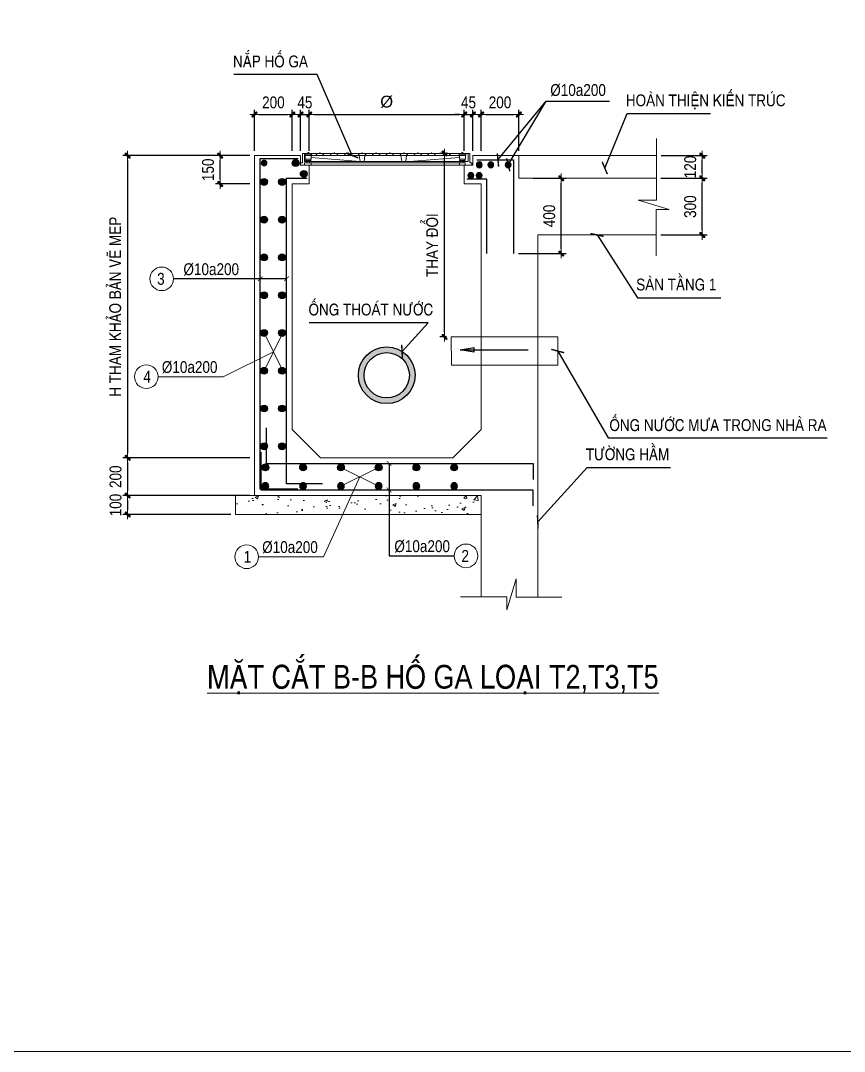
# Model space of a CAD drawing. Header units: millimetres. Extents: x -3568569 to -3536212, y 773195 to 801582.
# Drawn here: x -3564206 to -3559844, y 790667 to 796125 of the extents above; entities that cross this region are included whole.
import ezdxf
from ezdxf.enums import TextEntityAlignment as Align

# ---------------------------------------------------------------- set-up
doc = ezdxf.new("R2010")
doc.units = ezdxf.units.MM
doc.header["$MEASUREMENT"] = 0
doc.layers.get('0').update_dxf_attribs({"lineweight": 9})
doc.layers.get('Defpoints').update_dxf_attribs({"color": 10, "lineweight": 0})
for name, color, linetype, lineweight in [("'S_Concrete_Hatch_252", 252, 'Continuous', 9), ('chunho.q', 1, 'Continuous', 13), ('CTHEP', 4, 'Continuous', 30), ('DBAO', 2, 'Continuous', 13), ('DTE-MEP-H-SLAB OPENING', 3, 'Continuous', 0), ('KTH', 154, 'Continuous', 15), ('Net cat Betong', 6, 'Continuous', 40), ('PL-MANHOLE', 155, 'Continuous', 15), ('STICK', 1, 'Continuous', 9), ('TEXT', 7, 'Continuous', 15)]:
    doc.layers.add(name, color=color, linetype=linetype, lineweight=lineweight)
for name, color, linetype in [('05PM. FRAME', 4, 'Continuous'), ('A-WALL', 3, 'Continuous'), ('D-TEXT', 1, 'Continuous'), ('MEP-H-N-DRAIN-70', 4, 'Continuous'), ('Wall Hatch', 134, 'Continuous')]:
    doc.layers.add(name, color=color, linetype=linetype)
doc.styles.get("Standard").update_dxf_attribs({"font": 'arial.ttf'})
doc.styles.add('Star-HelCon', font='VHELVCN_0.TTF')
doc.styles.add('TTP-HelCon', font='VHELVCN_0.TTF')
doc.dimstyles.new('SE-DIM50', dxfattribs={"dimscale": 50, "dimtxt": 2.5, "dimasz": 1.5, "dimexe": 1.25, "dimexo": 0.625, "dimtad": 1, "dimdec": 0, "dimtxsty": 'Standard', "dimblk": 'OBLIQUE', "dimcen": 2.5, "dimadec": 0, "dimazin": 0, "dimtfac": 1, "dimtdec": 0, "dimtmove": 0, "dimatfit": 3, "dimldrblk": 'CLOSEDBLANK', "dimfxl": 1, "dimarcsym": 0})
doc.dimstyles.new('TTP-25', dxfattribs={"dimscale": 25, "dimtxt": 2.5, "dimasz": 1, "dimexe": 1, "dimexo": 1, "dimgap": 0.09, "dimtad": 0, "dimdec": 4, "dimrnd": 5, "dimzin": 9, "dimdsep": 46, "dimtxsty": 'TTP-HelCon', "dimblk": 'Stick', "dimcen": 0.09, "dimdle": 1.5, "dimclrd": 256, "dimclre": 256, "dimclrt": 1, "dimadec": 0, "dimazin": 0, "dimtfac": 1, "dimtdec": 4, "dimtmove": 0, "dimatfit": 3, "dimldrblk": 'ARCHTICK', "dimfxl": 1, "dimtvp": 1, "dimtolj": 1, "dimtzin": 0, "dimarcsym": 0})

# ---------------------------------------------------------------- blocks, each defined once
blk = doc.blocks.new('Stick')
at = {"layer": 'STICK'}
h = blk.add_hatch(color=256, dxfattribs=at)
edge = h.paths.add_edge_path()
edge.add_line((0.3, 0.5), (-0.5, -0.3))
edge.add_arc((-0.4, -0.4), 0.141, 135, 315)
edge.add_line((-0.3, -0.5), (0.5, 0.3))
edge.add_arc((0.4, 0.4), 0.141, 315, 495)
blk.add_line((1, 0), (-1, 0), dxfattribs=at)
blk.add_lwpolyline([(0.3, 0.5), (-0.5, -0.3, 1), (-0.3, -0.5), (0.5, 0.3, 1), (0.3, 0.5, 1)], format="xyb", dxfattribs=at)
blk = doc.blocks.new('*D91')
at = {"layer": 'Defpoints', "color": 0, "ltscale": 0.8, "transparency": 16777216}
for p in [(-3562967.5, 795409.5), (-3563639.4, 793809.5), (-3562967.5, 793809.5)]:
    blk.add_point(p, dxfattribs=at)
at = {"layer": 'KTH', "lineweight": -2, "ltscale": 0.8, "transparency": 16777216}
for p, q in [((-3562992.5, 795409.5), (-3563664.4, 795409.5)), ((-3563639.4, 795384.5), (-3563639.4, 793834.5)), ((-3562992.5, 793809.5), (-3563664.4, 793809.5))]:
    blk.add_line(p, q, dxfattribs=at)
at = {"layer": 'KTH', "lineweight": -2, "ltscale": 0.8, "transparency": 16777216, "xscale": 25, "yscale": 25, "zscale": 25}
for p, rotation in [((-3563639.4, 795409.5), 90), ((-3563639.4, 793809.5), 270)]:
    blk.add_blockref('Stick', p, dxfattribs=dict(at, rotation=rotation))
at = {"layer": 'KTH', "color": 1, "ltscale": 0.8, "transparency": 16777216, "insert": (-3563704.7, 794609.5), "char_height": 62.5, "attachment_point": 5, "rotation": 90, "style": 'TTP-HelCon'}
blk.add_mtext('\\A1;H THAM KHAÛO BAÛN VEÕ MEP', dxfattribs=at)
blk = doc.blocks.new('_ArchTick')
at = {"color": 0, "linetype": 'ByBlock', "const_width": 0.15}
blk.add_lwpolyline([(-0.5, -0.5), (0.5, 0.5)], dxfattribs=at)
blk = doc.blocks.new('SFDG')
at = {"layer": 'DTE-MEP-H-SLAB OPENING', "color": 2, "ltscale": 0.8}
blk.add_line((-429.9, 0), (-281.6, 0), dxfattribs=at)
at = {"layer": 'PL-MANHOLE', "color": 0, "linetype": 'Continuous'}
for p, q in [((-426.4, 61.8), (-422.5, 61.8)), ((-423.8, 61.8), (-421.2, 40.7)), ((-386.9, 61.8), (-389.4, 40.7)), ((-388.7, 61.8), (444.3, 61.8)), ((-365.2, 50.8), (-357.7, 61.8)), ((-322.4, 50.8), (-329.9, 61.8)), ((-290.6, 50.8), (-283.1, 61.8)), ((-247.8, 50.8), (-255.2, 61.8)), ((-215.9, 50.8), (-208.4, 61.8)), ((-173.4, 50.8), (-180.8, 61.8)), ((-141, 51.3), (-133.9, 61.8)), ((-99.3, 51.3), (-106.5, 61.9)), ((-66.5, 51.4), (-59.5, 61.8)), ((-24.8, 51.5), (-31.9, 61.8)), ((5.2, 51.5), (12.3, 61.8)), ((46.9, 51.4), (39.8, 61.9)), ((79.7, 51.3), (86.9, 61.9)), ((121.4, 51.3), (114.3, 61.8)), ((154.2, 51.3), (161.2, 61.7)), ((195.9, 51.4), (188.8, 61.7)), ((225.9, 51.4), (233, 61.7)), ((267.6, 51.3), (260.5, 61.9)), ((306.9, 51.3), (313.9, 61.7)), ((348.5, 51.4), (341.5, 61.7)), ((392.2, 61.8), (394.7, 40.7)), ((429, 61.8), (426.5, 40.7)), ((-389.4, 50.8), (394.7, 50.8)), ((-389.4, 40.7), (-131, 18.8)), ((-389.4, 11.3), (-389.4, 0)), ((-135.2, 51.3), (-131, 18.8)), ((-105.2, 51.3), (-109.3, 18.8)), ((85.6, 51.3), (89.8, 18.8)), ((115.6, 51.3), (111.4, 18.8)), ((394.7, 40.7), (131, 18.8)), ((394.7, 11.3), (394.7, 0)), ((426, 0), (461.5, 0))]:
    blk.add_line(p, q, dxfattribs=at)
for points in [[(-435.9, 11.8), (-435.9, 61.8), (-426, 61.8), (-426, 18.8)], [(451, 11.8), (451, 61.8), (441, 61.8), (441, 18.8)], [(-426, 0), (-446.5, 0), (-446.5, 11.8), (-435.9, 11.8)], [(-426, 18.8), (-412.6, 18.8), (-412.6, 11.3), (-426, 11.3)], [(441, 18.8), (417.9, 18.8), (417.9, 11.3), (426, 11.3)], [(441, 0), (461.5, 0), (461.5, 11.8), (451, 11.8)]]:
    blk.add_lwpolyline(points, dxfattribs=at)
for points in [[(-422.5, 61.8), (-388.7, 61.8), (-388.7, 55.2), (-422.5, 55.2)], [(-417.6, 55.2), (-392.5, 55.2), (-392.5, 50.8), (-417.6, 50.8)], [(-408.2, 66.9), (-402.2, 66.9), (-402.2, 61.8), (-408.2, 61.8)], [(427.8, 61.8), (393.9, 61.8), (393.9, 55.2), (427.8, 55.2)], [(422.9, 55.2), (397.8, 55.2), (397.8, 50.8), (422.9, 50.8)], [(413.4, 66.9), (407.5, 66.9), (407.5, 61.8), (413.4, 61.8)], [(-426, 11.3), (426, 11.3), (426, 0), (-426, 0)], [(-421.2, 50.8), (-389.4, 50.8), (-389.4, 30.6), (-421.2, 30.6)], [(-420.4, 24.5), (-391.1, 24.5), (-391.1, 18.8), (-420.4, 18.8)], [(-418.4, 30.6), (-392.5, 30.6), (-392.5, 24.5), (-418.4, 24.5)], [(-399.4, 18.8), (399.1, 18.8), (399.1, 11.3), (-399.4, 11.3)], [(426.5, 50.8), (394.7, 50.8), (394.7, 30.6), (426.5, 30.6)], [(425.7, 24.5), (396.4, 24.5), (396.4, 18.8), (425.7, 18.8)], [(423.7, 30.6), (397.8, 30.6), (397.8, 24.5), (423.7, 24.5)]]:
    blk.add_lwpolyline(points, close=True, dxfattribs=at)
for centre in [(-343.8, 61.8), (-269.1, 61.8), (-194.6, 61.8), (-120.2, 61.8), (-45.7, 61.9), (26.1, 61.9), (100.6, 61.8), (175, 61.9), (246.8, 61.9), (327.7, 61.9)]:
    blk.add_arc(centre, 2.87, 0, 180, dxfattribs=at)
blk = doc.blocks.new('*D92')
at = {"layer": 'Defpoints', "color": 0, "ltscale": 0.8, "transparency": 16777216}
for p in [(-3560840.5, 795289.5), (-3560596.1, 795289.5), (-3560840.5, 794989.5)]:
    blk.add_point(p, dxfattribs=at)
at = {"layer": 'KTH', "lineweight": -2, "ltscale": 0.8, "transparency": 16777216}
for p, q in [((-3560815.5, 795289.5), (-3560571.1, 795289.5)), ((-3560596.1, 795014.5), (-3560596.1, 795264.5)), ((-3560815.5, 794989.5), (-3560571.1, 794989.5))]:
    blk.add_line(p, q, dxfattribs=at)
at = {"layer": 'KTH', "lineweight": -2, "ltscale": 0.8, "transparency": 16777216, "xscale": 25, "yscale": 25, "zscale": 25}
for p, rotation in [((-3560596.1, 795289.5), 90), ((-3560596.1, 794989.5), 270)]:
    blk.add_blockref('Stick', p, dxfattribs=dict(at, rotation=rotation))
at = {"layer": 'KTH', "color": 1, "ltscale": 0.8, "transparency": 16777216, "insert": (-3560659.9, 795139.5), "char_height": 62.5, "attachment_point": 5, "rotation": 90, "style": 'TTP-HelCon'}
blk.add_mtext('\\A1;300', dxfattribs=at)
blk = doc.blocks.new('*D93')
at = {"layer": 'Defpoints', "color": 0, "ltscale": 0.8, "transparency": 16777216}
for p in [(-3562767.5, 795627.3), (-3562967.5, 795409.5), (-3562767.5, 795409.5)]:
    blk.add_point(p, dxfattribs=at)
at = {"layer": 'KTH', "lineweight": -2, "ltscale": 0.8, "transparency": 16777216}
for p, q in [((-3562967.5, 795434.5), (-3562967.5, 795652.3)), ((-3562767.5, 795434.5), (-3562767.5, 795652.3)), ((-3562942.5, 795627.3), (-3562792.5, 795627.3))]:
    blk.add_line(p, q, dxfattribs=at)
at = {"layer": 'KTH', "lineweight": -2, "ltscale": 0.8, "transparency": 16777216, "xscale": 25, "yscale": 25, "zscale": 25, "rotation": 180}
blk.add_blockref('Stick', (-3562967.5, 795627.3), dxfattribs=at)
at = {"layer": 'KTH', "lineweight": -2, "ltscale": 0.8, "transparency": 16777216, "xscale": 25, "yscale": 25, "zscale": 25}
blk.add_blockref('Stick', (-3562767.5, 795627.3), dxfattribs=at)
at = {"layer": 'KTH', "color": 1, "ltscale": 0.8, "transparency": 16777216, "insert": (-3562867.5, 795691.2), "char_height": 62.5, "attachment_point": 5, "style": 'TTP-HelCon'}
blk.add_mtext('\\A1;200', dxfattribs=at)
blk = doc.blocks.new('*D97')
at = {"layer": 'Defpoints', "color": 0, "ltscale": 0.8, "transparency": 16777216}
for p in [(-3561567.5, 795627.3), (-3561767.5, 795409.5), (-3561567.5, 795409.5)]:
    blk.add_point(p, dxfattribs=at)
at = {"layer": 'KTH', "lineweight": -2, "ltscale": 0.8, "transparency": 16777216}
for p, q in [((-3561767.5, 795434.5), (-3561767.5, 795652.3)), ((-3561567.5, 795434.5), (-3561567.5, 795652.3)), ((-3561742.5, 795627.3), (-3561592.5, 795627.3))]:
    blk.add_line(p, q, dxfattribs=at)
at = {"layer": 'KTH', "lineweight": -2, "ltscale": 0.8, "transparency": 16777216, "xscale": 25, "yscale": 25, "zscale": 25, "rotation": 180}
blk.add_blockref('Stick', (-3561767.5, 795627.3), dxfattribs=at)
at = {"layer": 'KTH', "lineweight": -2, "ltscale": 0.8, "transparency": 16777216, "xscale": 25, "yscale": 25, "zscale": 25}
blk.add_blockref('Stick', (-3561567.5, 795627.3), dxfattribs=at)
at = {"layer": 'KTH', "color": 1, "ltscale": 0.8, "transparency": 16777216, "insert": (-3561667.5, 795691.2), "char_height": 62.5, "attachment_point": 5, "style": 'TTP-HelCon'}
blk.add_mtext('\\A1;200', dxfattribs=at)
blk = doc.blocks.new('*D98')
at = {"layer": 'Defpoints', "color": 0, "ltscale": 0.8, "transparency": 16777216}
for p in [(-3562967.5, 793809.5), (-3563639.4, 793609.5), (-3562967.5, 793609.5)]:
    blk.add_point(p, dxfattribs=at)
at = {"layer": 'KTH', "lineweight": -2, "ltscale": 0.8, "transparency": 16777216}
for p, q in [((-3562992.5, 793809.5), (-3563664.4, 793809.5)), ((-3563639.4, 793784.5), (-3563639.4, 793634.5)), ((-3562992.5, 793609.5), (-3563664.4, 793609.5))]:
    blk.add_line(p, q, dxfattribs=at)
at = {"layer": 'KTH', "lineweight": -2, "ltscale": 0.8, "transparency": 16777216, "xscale": 25, "yscale": 25, "zscale": 25}
for p, rotation in [((-3563639.4, 793809.5), 90), ((-3563639.4, 793609.5), 270)]:
    blk.add_blockref('Stick', p, dxfattribs=dict(at, rotation=rotation))
at = {"layer": 'KTH', "color": 1, "ltscale": 0.8, "transparency": 16777216, "insert": (-3563703.2, 793709.5), "char_height": 62.5, "attachment_point": 5, "rotation": 90, "style": 'TTP-HelCon'}
blk.add_mtext('\\A1;200', dxfattribs=at)
blk = doc.blocks.new('*D99')
at = {"layer": 'Defpoints', "color": 0, "ltscale": 0.8, "transparency": 16777216}
for p in [(-3562967.5, 793609.5), (-3563639.4, 793509.5), (-3563067.5, 793509.5)]:
    blk.add_point(p, dxfattribs=at)
at = {"layer": 'KTH', "lineweight": -2, "ltscale": 0.8, "transparency": 16777216}
for p, q in [((-3562992.5, 793609.5), (-3563664.4, 793609.5)), ((-3563639.4, 793584.5), (-3563639.4, 793534.5)), ((-3563092.5, 793509.5), (-3563664.4, 793509.5))]:
    blk.add_line(p, q, dxfattribs=at)
at = {"layer": 'KTH', "lineweight": -2, "ltscale": 0.8, "transparency": 16777216, "xscale": 25, "yscale": 25, "zscale": 25}
for p, rotation in [((-3563639.4, 793609.5), 90), ((-3563639.4, 793509.5), 270)]:
    blk.add_blockref('Stick', p, dxfattribs=dict(at, rotation=rotation))
at = {"layer": 'KTH', "color": 1, "ltscale": 0.8, "transparency": 16777216, "insert": (-3563703.2, 793559.5), "char_height": 62.5, "attachment_point": 5, "rotation": 90, "style": 'TTP-HelCon'}
blk.add_mtext('\\A1;100', dxfattribs=at)
blk = doc.blocks.new('*D100')
at = {"layer": 'Defpoints', "color": 0, "ltscale": 0.8, "transparency": 16777216}
for p in [(-3563149.7, 795409.5), (-3562967.5, 795409.5), (-3562967.5, 795259.5)]:
    blk.add_point(p, dxfattribs=at)
at = {"layer": 'KTH', "lineweight": -2, "ltscale": 0.8, "transparency": 16777216}
for p, q in [((-3562992.5, 795409.5), (-3563174.7, 795409.5)), ((-3563149.7, 795284.5), (-3563149.7, 795384.5)), ((-3562992.5, 795259.5), (-3563174.7, 795259.5))]:
    blk.add_line(p, q, dxfattribs=at)
at = {"layer": 'KTH', "lineweight": -2, "ltscale": 0.8, "transparency": 16777216, "xscale": 25, "yscale": 25, "zscale": 25}
for p, rotation in [((-3563149.7, 795409.5), 90), ((-3563149.7, 795259.5), 270)]:
    blk.add_blockref('Stick', p, dxfattribs=dict(at, rotation=rotation))
at = {"layer": 'KTH', "color": 1, "ltscale": 0.8, "transparency": 16777216, "insert": (-3563213.5, 795334.5), "char_height": 62.5, "attachment_point": 5, "rotation": 90, "style": 'TTP-HelCon'}
blk.add_mtext('\\A1;150', dxfattribs=at)
blk = doc.blocks.new('*U73')
at = {"layer": 'Wall Hatch'}
h = blk.add_hatch(color=2, dxfattribs=at)
h.dxf.hatch_style = 1
h.paths.add_polyline_path([(-18, 0, 1), (18, 0, 1)])
at = {"layer": 'D-TEXT'}
blk.add_circle((0, 0), 18, dxfattribs=at)
blk = doc.blocks.new('*U76')
at = {"layer": 'Net cat Betong', "color": 0, "linetype": 'ByBlock', "lineweight": -2, "transparency": 16777216}
for p in [(0, 1000), (0, 800), (0, 600), (0, 400), (0, 200), (0, 0)]:
    blk.add_blockref('*U73', p, dxfattribs=at)
blk = doc.blocks.new('*U75')
at = {"layer": 'Wall Hatch'}
h = blk.add_hatch(color=2, dxfattribs=at)
h.dxf.hatch_style = 1
h.paths.add_polyline_path([(-18, 0, 1), (18, 0, 1)])
at = {"layer": 'D-TEXT'}
blk.add_circle((0, 0), 18, dxfattribs=at)
blk = doc.blocks.new('*U74')
at = {"layer": 'Net cat Betong', "color": 0, "linetype": 'ByBlock', "lineweight": -2, "transparency": 16777216}
for p in [(0, 1000), (0, 800), (0, 600), (0, 400), (0, 200), (0, 0)]:
    blk.add_blockref('*U75', p, dxfattribs=at)
blk = doc.blocks.new('*U78')
at = {"layer": 'Wall Hatch'}
h = blk.add_hatch(color=2, dxfattribs=at)
h.dxf.hatch_style = 1
h.paths.add_polyline_path([(-18, 0, 1), (18, 0, 1)])
at = {"layer": 'D-TEXT'}
blk.add_circle((0, 0), 18, dxfattribs=at)
blk = doc.blocks.new('*U77')
at = {"layer": 'Net cat Betong', "color": 0, "linetype": 'ByBlock', "lineweight": -2, "transparency": 16777216}
for p in [(0, 1400), (0, 1200), (0, 1000), (0, 800), (0, 600), (0, 400), (0, 200), (0, 0)]:
    blk.add_blockref('*U78', p, dxfattribs=at)
blk = doc.blocks.new('*U90')
at = {"layer": 'Wall Hatch'}
h = blk.add_hatch(color=2, dxfattribs=at)
h.dxf.hatch_style = 1
h.paths.add_polyline_path([(-18, 0, 1), (18, 0, 1)])
at = {"layer": 'D-TEXT'}
blk.add_circle((0, 0), 18, dxfattribs=at)
blk = doc.blocks.new('*U89')
at = {"layer": 'Net cat Betong', "color": 0, "linetype": 'ByBlock', "lineweight": -2, "transparency": 16777216}
for p in [(0, 1400), (0, 1200), (0, 1000), (0, 800), (0, 600), (0, 400), (0, 200), (0, 0)]:
    blk.add_blockref('*U90', p, dxfattribs=at)
blk = doc.blocks.new('*U80')
at = {"layer": 'Wall Hatch'}
h = blk.add_hatch(color=2, dxfattribs=at)
h.dxf.hatch_style = 1
h.paths.add_polyline_path([(-15.4, 0, 1), (15.4, 0, 1)])
at = {"layer": 'D-TEXT'}
blk.add_circle((0, 0), 15.4, dxfattribs=at)
blk = doc.blocks.new('*U79')
at = {"layer": 'Net cat Betong', "color": 0, "linetype": 'ByBlock', "lineweight": -2, "transparency": 16777216}
blk.add_blockref('*U80', (0, 0), dxfattribs=at)
blk = doc.blocks.new('*U82')
at = {"layer": 'Wall Hatch'}
h = blk.add_hatch(color=2, dxfattribs=at)
h.dxf.hatch_style = 1
h.paths.add_polyline_path([(-15.4, 0, 1), (15.4, 0, 1)])
at = {"layer": 'D-TEXT'}
blk.add_circle((0, 0), 15.4, dxfattribs=at)
blk = doc.blocks.new('*U81')
at = {"layer": 'Net cat Betong', "color": 0, "linetype": 'ByBlock', "lineweight": -2, "transparency": 16777216}
blk.add_blockref('*U82', (0, 0), dxfattribs=at)
blk = doc.blocks.new('*U84')
at = {"layer": 'Wall Hatch'}
h = blk.add_hatch(color=2, dxfattribs=at)
h.dxf.hatch_style = 1
h.paths.add_polyline_path([(-15.4, 0, 1), (15.4, 0, 1)])
at = {"layer": 'D-TEXT'}
blk.add_circle((0, 0), 15.4, dxfattribs=at)
blk = doc.blocks.new('*U83')
at = {"layer": 'Net cat Betong', "color": 0, "linetype": 'ByBlock', "lineweight": -2, "transparency": 16777216}
blk.add_blockref('*U84', (0, 0), dxfattribs=at)
blk = doc.blocks.new('*U86')
at = {"layer": 'Wall Hatch'}
h = blk.add_hatch(color=2, dxfattribs=at)
h.dxf.hatch_style = 1
h.paths.add_polyline_path([(-15.4, 0, 1), (15.4, 0, 1)])
at = {"layer": 'D-TEXT'}
blk.add_circle((0, 0), 15.4, dxfattribs=at)
blk = doc.blocks.new('*U85')
at = {"layer": 'Net cat Betong', "color": 0, "linetype": 'ByBlock', "lineweight": -2, "transparency": 16777216}
blk.add_blockref('*U86', (0, 0), dxfattribs=at)
blk = doc.blocks.new('*U88')
at = {"layer": 'Wall Hatch'}
h = blk.add_hatch(color=2, dxfattribs=at)
h.dxf.hatch_style = 1
h.paths.add_polyline_path([(-15.4, 0, 1), (15.4, 0, 1)])
at = {"layer": 'D-TEXT'}
blk.add_circle((0, 0), 15.4, dxfattribs=at)
blk = doc.blocks.new('*U87')
at = {"layer": 'Net cat Betong', "color": 0, "linetype": 'ByBlock', "lineweight": -2, "transparency": 16777216}
blk.add_blockref('*U88', (0, 0), dxfattribs=at)
blk = doc.blocks.new('*D101')
at = {"layer": 'Defpoints', "color": 0, "ltscale": 0.8, "transparency": 16777216}
for p in [(-3561517.5, 795289.5), (-3561342.9, 795289.5), (-3561595.2, 794890.9)]:
    blk.add_point(p, dxfattribs=at)
at = {"layer": 'KTH', "lineweight": -2, "ltscale": 0.8, "transparency": 16777216}
for p, q in [((-3561492.5, 795289.5), (-3561317.9, 795289.5)), ((-3561342.9, 794915.9), (-3561342.9, 795264.5)), ((-3561570.2, 794890.9), (-3561317.9, 794890.9))]:
    blk.add_line(p, q, dxfattribs=at)
at = {"layer": 'KTH', "lineweight": -2, "ltscale": 0.8, "transparency": 16777216, "xscale": 25, "yscale": 25, "zscale": 25}
for p, rotation in [((-3561342.9, 795289.5), 90), ((-3561342.9, 794890.9), 270)]:
    blk.add_blockref('Stick', p, dxfattribs=dict(at, rotation=rotation))
at = {"layer": 'KTH', "color": 1, "ltscale": 0.8, "transparency": 16777216, "insert": (-3561406.7, 795090.2), "char_height": 62.5, "attachment_point": 5, "rotation": 90, "style": 'TTP-HelCon'}
blk.add_mtext('\\A1;400', dxfattribs=at)
blk = doc.blocks.new('*D94')
at = {"layer": 'Defpoints', "color": 0, "ltscale": 0.8, "transparency": 16777216}
for p in [(-3562677.5, 795627.3), (-3562724, 795409.5), (-3562677.5, 795409.5)]:
    blk.add_point(p, dxfattribs=at)
at = {"layer": 'KTH', "lineweight": -2, "ltscale": 0.8, "transparency": 16777216}
for p, q in [((-3562724, 795434.5), (-3562724, 795652.3)), ((-3562677.5, 795434.5), (-3562677.5, 795652.3)), ((-3562749, 795627.3), (-3562774, 795627.3)), ((-3562724, 795627.3), (-3562677.5, 795627.3)), ((-3562652.5, 795627.3), (-3562627.5, 795627.3))]:
    blk.add_line(p, q, dxfattribs=at)
at = {"layer": 'KTH', "lineweight": -2, "ltscale": 0.8, "transparency": 16777216, "xscale": 25, "yscale": 25, "zscale": 25}
blk.add_blockref('Stick', (-3562724, 795627.3), dxfattribs=at)
at = {"layer": 'KTH', "lineweight": -2, "ltscale": 0.8, "transparency": 16777216, "xscale": 25, "yscale": 25, "zscale": 25, "rotation": 180}
blk.add_blockref('Stick', (-3562677.5, 795627.3), dxfattribs=at)
at = {"layer": 'KTH', "color": 1, "ltscale": 0.8, "transparency": 16777216, "insert": (-3562700.7, 795691.2), "char_height": 62.5, "attachment_point": 5, "style": 'TTP-HelCon'}
blk.add_mtext('\\A1;45', dxfattribs=at)
blk = doc.blocks.new('*D95')
at = {"layer": 'Defpoints', "color": 0, "ltscale": 0.8, "transparency": 16777216}
for p in [(-3561857.5, 795627.3), (-3562677.5, 795409.5), (-3561857.5, 795409.5)]:
    blk.add_point(p, dxfattribs=at)
at = {"layer": 'KTH', "lineweight": -2, "ltscale": 0.8, "transparency": 16777216}
for p, q in [((-3562677.5, 795434.5), (-3562677.5, 795652.3)), ((-3561857.5, 795434.5), (-3561857.5, 795652.3)), ((-3562652.5, 795627.3), (-3561882.5, 795627.3))]:
    blk.add_line(p, q, dxfattribs=at)
at = {"layer": 'KTH', "lineweight": -2, "ltscale": 0.8, "transparency": 16777216, "xscale": 25, "yscale": 25, "zscale": 25, "rotation": 180}
blk.add_blockref('Stick', (-3562677.5, 795627.3), dxfattribs=at)
at = {"layer": 'KTH', "lineweight": -2, "ltscale": 0.8, "transparency": 16777216, "xscale": 25, "yscale": 25, "zscale": 25}
blk.add_blockref('Stick', (-3561857.5, 795627.3), dxfattribs=at)
at = {"layer": 'KTH', "color": 1, "ltscale": 0.8, "transparency": 16777216, "insert": (-3562267.5, 795694.7), "char_height": 62.5, "attachment_point": 5, "style": 'TTP-HelCon'}
blk.add_mtext('\\A1;{\\fArial|b0|i0|c0|p34;%%C}', dxfattribs=at)
blk = doc.blocks.new('*D96')
at = {"layer": 'Defpoints', "color": 0, "ltscale": 0.8, "transparency": 16777216}
for p in [(-3561811, 795627.3), (-3561857.5, 795409.5), (-3561811, 795409.5)]:
    blk.add_point(p, dxfattribs=at)
at = {"layer": 'KTH', "lineweight": -2, "ltscale": 0.8, "transparency": 16777216}
for p, q in [((-3561857.5, 795434.5), (-3561857.5, 795652.3)), ((-3561811, 795434.5), (-3561811, 795652.3)), ((-3561882.5, 795627.3), (-3561907.5, 795627.3)), ((-3561857.5, 795627.3), (-3561811, 795627.3)), ((-3561786, 795627.3), (-3561761, 795627.3))]:
    blk.add_line(p, q, dxfattribs=at)
at = {"layer": 'KTH', "lineweight": -2, "ltscale": 0.8, "transparency": 16777216, "xscale": 25, "yscale": 25, "zscale": 25}
blk.add_blockref('Stick', (-3561857.5, 795627.3), dxfattribs=at)
at = {"layer": 'KTH', "lineweight": -2, "ltscale": 0.8, "transparency": 16777216, "xscale": 25, "yscale": 25, "zscale": 25, "rotation": 180}
blk.add_blockref('Stick', (-3561811, 795627.3), dxfattribs=at)
at = {"layer": 'KTH', "color": 1, "ltscale": 0.8, "transparency": 16777216, "insert": (-3561834.3, 795691.2), "char_height": 62.5, "attachment_point": 5, "style": 'TTP-HelCon'}
blk.add_mtext('\\A1;45', dxfattribs=at)
blk = doc.blocks.new('*D111')
at = {"layer": 'Defpoints', "color": 0, "ltscale": 0.8, "transparency": 16777216}
for p in [(-3560839.5, 795409.5), (-3560596.1, 795409.5), (-3560840.5, 795289.5)]:
    blk.add_point(p, dxfattribs=at)
at = {"layer": 'KTH', "lineweight": -2, "ltscale": 0.8, "transparency": 16777216}
for p, q in [((-3560814.5, 795409.5), (-3560571.1, 795409.5)), ((-3560596.1, 795314.5), (-3560596.1, 795384.5)), ((-3560815.5, 795289.5), (-3560571.1, 795289.5))]:
    blk.add_line(p, q, dxfattribs=at)
at = {"layer": 'KTH', "lineweight": -2, "ltscale": 0.8, "transparency": 16777216, "xscale": 25, "yscale": 25, "zscale": 25}
for p, rotation in [((-3560596.1, 795409.5), 90), ((-3560596.1, 795289.5), 270)]:
    blk.add_blockref('Stick', p, dxfattribs=dict(at, rotation=rotation))
at = {"layer": 'KTH', "color": 1, "ltscale": 0.8, "transparency": 16777216, "insert": (-3560659.9, 795349.5), "char_height": 62.5, "attachment_point": 5, "rotation": 90, "style": 'TTP-HelCon'}
blk.add_mtext('\\A1;120', dxfattribs=at)
blk = doc.blocks.new('_ClosedBlank')
at = {"color": 0, "linetype": 'ByBlock', "lineweight": -2}
for p, q in [((-1, 0.167), (0, 0)), ((-1, 0.167), (-1, -0.167)), ((0, 0), (-1, -0.167))]:
    blk.add_line(p, q, dxfattribs=at)
blk = doc.blocks.new('_Oblique')
at = {"color": 0, "linetype": 'ByBlock', "lineweight": -2}
blk.add_line((-0.5, -0.5), (0.5, 0.5), dxfattribs=at)
blk = doc.blocks.new('*D112')
at = {"layer": 'Defpoints', "color": 0, "ltscale": 0.8, "transparency": 16777216}
for p in [(-3561960.8, 795421.3), (-3561925.3, 795421.3), (-3561925.3, 794449.7)]:
    blk.add_point(p, dxfattribs=at)
at = {"layer": 'KTH', "lineweight": -2, "ltscale": 0.8, "transparency": 16777216}
for p, q in [((-3561950.3, 795421.3), (-3561985.8, 795421.3)), ((-3561960.8, 794474.7), (-3561960.8, 795396.3)), ((-3561950.3, 794449.7), (-3561985.8, 794449.7))]:
    blk.add_line(p, q, dxfattribs=at)
at = {"layer": 'KTH', "lineweight": -2, "ltscale": 0.8, "transparency": 16777216, "xscale": 25, "yscale": 25, "zscale": 25}
for p, rotation in [((-3561960.8, 795421.3), 90), ((-3561960.8, 794449.7), 270)]:
    blk.add_blockref('Stick', p, dxfattribs=dict(at, rotation=rotation))
at = {"layer": 'KTH', "color": 1, "ltscale": 0.8, "transparency": 16777216, "insert": (-3562026.2, 794935.5), "char_height": 62.5, "attachment_point": 5, "rotation": 90, "style": 'TTP-HelCon'}
blk.add_mtext('\\A1;THAY ÑOÅI', dxfattribs=at)

msp = doc.modelspace()

# ---------------------------------------------------------------- hatches: boundary and pattern name
at = {"layer": "'S_Concrete_Hatch_252"}
h = msp.add_hatch(dxfattribs=at)
h.set_pattern_fill('AR-CONC', color=256)
h.set_pattern_definition([(50, (-3585802.44, 789298.95), (182.1847, -15.9391), [19.05, -209.55]), (355, (-3585802.44, 789298.95), (-35.2434, 191.0568), [15.24, -167.6406]), (100.45144, (-3585787.26, 789297.63), (146.9412, 175.1178), [16.19, -178.0902]), (46.1842, (-3585802.44, 789349.75), (271.079, -42.0423), [28.575, -314.325]), (96.6356, (-3585779.85, 789346.25), (237.404, 247.426), [24.285, -267.1356]), (351.1842, (-3585802.44, 789349.75), (237.404, 247.426), [22.86, -251.4597]), (21, (-3585777.04, 789337.05), (151.6144, -102.2652), [19.05, -209.55]), (326, (-3585777.04, 789337.05), (61.802, 184.188), [15.24, -167.64]), (71.45144, (-3585764.41, 789328.53), (213.4164, 81.9228), [16.19, -178.09]), (37.5, (-3585802.443, 789298.955), (3.0886, 84.55504), [0, -165.608, 0, -170.18, 0, -168.275]), (7.5, (-3585802.44, 789298.955), (66.81966, 100.18057), [0, -97.028, 0, -161.798, 0, -64.135]), (327.5, (-3585859.085, 789298.955), (135.5906, -5.72874), [0, -63.5, 0, -198.12, 0, -262.89]), (317.5, (-3585884.49, 789298.95), (148.1292, 25.4265), [0, -82.55, 0, -131.572, 0, -186.69])])
h.paths.add_polyline_path([(-3561767.49395, 793609.47817), (-3563067.49395, 793609.47817), (-3563067.49395, 793509.47817), (-3561767.49395, 793509.47817)])
at = {"layer": 'A-WALL'}
h = msp.add_hatch(color=8, dxfattribs=at)
h.dxf.hatch_style = 1
h.paths.add_polyline_path([(-3562417.49395, 794246.53672, 1), (-3562117.49395, 794246.53672, 1)])
h.paths.add_polyline_path([(-3562147.49395, 794246.53672, -1), (-3562387.49395, 794246.53672, -1)], flags=16)
at = {"layer": 'Wall Hatch'}
h = msp.add_hatch(color=2, dxfattribs=at)
h.dxf.hatch_style = 1
h.paths.add_polyline_path([(-3562898.61766, 795370.51623, -1), (-3562934.60812, 795370.51623, -1)])
h = msp.add_hatch(color=2, dxfattribs=at)
h.dxf.hatch_style = 1
h.paths.add_polyline_path([(-3562731.72824, 795370.51623, 1), (-3562767.71871, 795370.51623, 1)])
h = msp.add_hatch(color=2, dxfattribs=at)
h.dxf.hatch_style = 1
h.paths.add_polyline_path([(-3562688.84694, 795312.90242, 1), (-3562724.83741, 795312.90242, 1)])

# ---------------------------------------------------------------- linework, layer by layer
at = {"layer": "'S_Concrete_Hatch_252"}
for p, q in [((-3561567.49395, 795409.47817), (-3560839.49694, 795409.47817)), ((-3562817.86286, 794270.62114), (-3562917.12504, 794470.62114)), ((-3562917.12504, 794270.62114), (-3562817.86286, 794470.62114)), ((-3562310.20329, 793759.10925), (-3562510.20329, 793659.84708)), ((-3562310.20329, 793659.84708), (-3562510.20329, 793759.10925))]:
    msp.add_line(p, q, dxfattribs=at)
for points in [[(-3560840.5117, 794879.57383), (-3560840.5117, 795124.52427), (-3560772.29877, 795124.52427), (-3560936.41674, 795173.66986), (-3560839.49694, 795173.66986), (-3560839.49694, 795500.98656)], [(-3562867.6098, 794370.85456), (-3563133.12414, 794239.07691), (-3563477.9011, 794239.07691)], [(-3562410.20329, 793709.47817), (-3562601.76365, 793285.62714), (-3562946.54061, 793285.62714)], [(-3561876.81536, 793073.0071), (-3561631.86492, 793073.0071), (-3561631.86492, 793004.79417), (-3561582.71933, 793168.91214), (-3561582.71933, 793071.99234), (-3561339.75639, 793071.99234)]]:
    msp.add_lwpolyline(points, dxfattribs=at)
for points in [[(-3561925.28779, 794449.73313), (-3561361.79975, 794450.02954), (-3561361.79975, 794300.02954), (-3561925.20115, 794299.73318)], [(-3561767.49395, 793609.47817), (-3563067.49395, 793609.47817), (-3563067.49395, 793509.47817), (-3561767.49395, 793509.47817)]]:
    msp.add_lwpolyline(points, close=True, dxfattribs=at)
for centre in [(-3563459.10778, 794757.4431), (-3563540.4011, 794239.07691), (-3563009.04061, 793285.62714), (-3561847.58521, 793290.43767)]:
    msp.add_circle(centre, 62.5, dxfattribs=at)
at = {"layer": '05PM. FRAME'}
for p, q in [((-3561491.47398, 793779.47817), (-3561491.47398, 793694.808)), ((-3561493.8574, 793639.47817), (-3561493.8574, 793554.808))]:
    msp.add_line(p, q, dxfattribs=at)
at = {"layer": 'CTHEP', "ltscale": 0.8}
for p, q in [((-3561790.26783, 795386.81221), (-3561595.23412, 795386.81221)), ((-3561595.23412, 795386.81221), (-3561595.23412, 794890.89325))]:
    msp.add_line(p, q, dxfattribs=at)
at = {"layer": 'CTHEP'}
for points in [[(-3562737.49395, 793643.64541), (-3562937.49395, 793643.64541), (-3562937.49395, 794009.99058), (-3562937.49395, 795394.1337), (-3562735.88047, 795394.1337)], [(-3562608.03269, 793671.17029), (-3562797.49395, 793671.17029), (-3562797.49395, 794009.78853), (-3562797.49395, 795289.47817), (-3562689.22508, 795289.47817)], [(-3561737.49395, 794890.89325), (-3561737.49395, 795284.82857), (-3561843.19575, 795284.82857)], [(-3562905.80183, 793968.93943), (-3562905.80183, 793779.47817), (-3561491.47398, 793779.47817), (-3561491.47398, 793779.47817)], [(-3562933.3267, 793839.47817), (-3562933.3267, 793639.47817), (-3561493.8574, 793639.47817), (-3561493.8574, 793639.47817)]]:
    msp.add_lwpolyline(points, dxfattribs=at)
at = {"layer": 'D-TEXT'}
for centre in [(-3562749.72347, 795370.51623), (-3562706.84217, 795312.90242)]:
    msp.add_circle(centre, 17.99523, dxfattribs=at)
at = {"layer": 'DBAO'}
for p, q in [((-3562767.49395, 795409.47817), (-3562967.49395, 795409.47817)), ((-3562967.49395, 795409.47817), (-3562967.49395, 793609.47817)), ((-3562767.49395, 795409.47817), (-3562723.96549, 795409.47817)), ((-3562723.96549, 795359.47817), (-3562723.96549, 795409.47817)), ((-3562723.96549, 795359.47817), (-3562677.49395, 795359.47817)), ((-3562677.49395, 795259.47817), (-3562677.49395, 795359.47817)), ((-3561811.02241, 795359.47817), (-3561857.49395, 795359.47817)), ((-3561857.49395, 795259.47817), (-3561857.49395, 795359.47817)), ((-3561767.49395, 795409.47817), (-3561811.02241, 795409.47817)), ((-3561811.02241, 795359.47817), (-3561811.02241, 795409.47817)), ((-3561767.49395, 795409.47817), (-3561567.49395, 795409.47817)), ((-3561567.49395, 795409.47817), (-3561567.49395, 795289.47817)), ((-3562767.49395, 795259.47817), (-3562767.49395, 793959.47817)), ((-3562767.49395, 795259.47817), (-3562677.49395, 795259.47817)), ((-3561767.49395, 795259.47817), (-3561857.49395, 795259.47817)), ((-3561767.49395, 793959.47817), (-3561767.49395, 795259.47817)), ((-3561567.49395, 795289.47817), (-3561467.49395, 795289.47817)), ((-3561467.49395, 795289.47817), (-3560839.49694, 795289.47817)), ((-3561767.49395, 793959.47817), (-3561767.49395, 795089.47817)), ((-3561467.49395, 793073.0071), (-3561467.49395, 794989.47817)), ((-3561467.49395, 794989.47817), (-3560839.49694, 794989.47817)), ((-3562767.49395, 793959.47817), (-3562617.49395, 793809.47817)), ((-3561767.49395, 793959.47817), (-3561917.49395, 793809.47817)), ((-3562617.49395, 793809.47817), (-3561917.49395, 793809.47817)), ((-3562967.49395, 793609.47817), (-3561767.49395, 793609.47817)), ((-3561767.49395, 793073.0071), (-3561767.49395, 793609.47817))]:
    msp.add_line(p, q, dxfattribs=at)
at = {"layer": 'Defpoints'}
msp.add_lwpolyline([(-3568568.82969, 790666.77995), (-3555315.97764, 790666.77995), (-3555315.97764, 801582.27552), (-3568568.82969, 801582.27552)], close=True, dxfattribs=at)
at = {"layer": 'MEP-H-N-DRAIN-70'}
for radius in [150, 120]:
    msp.add_circle((-3562267.49395, 794246.53672), radius, dxfattribs=at)

# ---------------------------------------------------------------- block references
at = {"layer": "'S_Concrete_Hatch_252"}
msp.add_blockref('SFDG', (-3562277.49395, 795359.47817), dxfattribs=at)
at = {"layer": 'Net cat Betong', "color": 2, "extrusion": (0, 0, -1), "zscale": -1}
for name, p in [('*U83', (3561777.0609, 795361.12711)), ('*U81', (3561716.52538, 795361.12711)), ('*U79', (3561623.92344, 795361.12711)), ('*U85', (3561822.26597, 795304.22667)), ('*U87', (3561777.43264, 795304.22667))]:
    msp.add_blockref(name, p, dxfattribs=at)
at = {"layer": 'Net cat Betong', "color": 2}
for name, p in [('*U77', (-3562917.12504, 793870.62114)), ('*U89', (-3562821.80026, 793870.62114))]:
    msp.add_blockref(name, p, dxfattribs=at)
at = {"layer": 'Net cat Betong', "color": 2, "rotation": 270}
msp.add_blockref('*U74', (-3562910.20329, 793759.10925), dxfattribs=at)
at = {"layer": 'Net cat Betong', "color": 2, "xscale": -1, "rotation": 270}
msp.add_blockref('*U76', (-3562910.20329, 793659.84708), dxfattribs=at)

# ---------------------------------------------------------------- texts
at = {"layer": 'chunho.q', "style": 'TTP-HelCon'}
for s, p in [('NAÉP HOÁ GA', (-3563081.42465, 795877.23698)), ('Þ10a200', (-3561401.30466, 795725.71689)), ('HOAØN THIEÄN KIEÁN TRUÙC', (-3561001.08063, 795671.15932)), ('Þ10a200', (-3563343.98365, 794777.09084)), ('SAØN TAÀNG 1', (-3560946.33661, 794695.94279)), ('OÁNG THOAÙT NÖÔÙC', (-3562681.54459, 794563.46653)), ('Þ10a200', (-3563458.28661, 794259.07691)), ('OÁNG NÖÔÙC MÖA TRONG NHAØ RA', (-3561088.12759, 793951.54366)), ('TÖÔØNG HAÀM', (-3561212.82241, 793796.94406)), ('Þ10a200', (-3562926.92611, 793305.62714)), ('Þ10a200', (-3562227.03304, 793310.43767))]:
    msp.add_text(s, height=62.5, dxfattribs=at).set_placement(p)
msp.add_text('2', height=62.5, dxfattribs=at).set_placement((-3561851.75188, 793290.43767), align=Align.MIDDLE)
at = {"layer": 'TEXT', "color": 1, "style": 'Star-HelCon'}
for s, p in [('3', (-3563463.27445, 794757.4431)), ('4', (-3563536.23443, 794239.07691)), ('1', (-3563004.87394, 793285.62642))]:
    msp.add_text(s, height=62.5, dxfattribs=at).set_placement(p, align=Align.MIDDLE)
at = {"layer": 'TEXT', "color": 1, "style": 'TTP-HelCon'}
msp.add_text('%%UMAËT CAÉT B-B HOÁ GA LOAÏI T2,T3,T5', height=125, dxfattribs=at).set_placement((-3563218.29635, 792587.78077))

# ---------------------------------------------------------------- dimensions: what is measured, and where the dimension line sits
at = {"layer": 'KTH', "color": 2, "ltscale": 0.8}
for base, p1, p2, picture, middle in [((-3562767.49395, 795627.34536), (-3562967.49395, 795409.47817), (-3562767.49395, 795409.47817), '*D93', (-3562867.49395, 795691.1787)), ((-3561567.49395, 795627.34536), (-3561767.49395, 795409.47817), (-3561567.49395, 795409.47817), '*D97', (-3561667.49395, 795691.1787))]:
    dim = msp.add_linear_dim(base=base, p1=p1, p2=p2, dimstyle='TTP-25', dxfattribs=at)
    dim.commit()
    dim.dimension.update_dxf_attribs({"geometry": picture, "text_midpoint": middle})
for base, p1, p2, picture, middle in [((-3562677.49395, 795627.34536), (-3562723.96549, 795409.47817), (-3562677.49395, 795409.47817), '*D94', (-3562700.72972, 795627.34536)), ((-3561811.02241, 795627.34536), (-3561857.49395, 795409.47817), (-3561811.02241, 795409.47817), '*D96', (-3561834.25818, 795627.34536))]:
    dim = msp.add_linear_dim(base=base, p1=p1, p2=p2, dimstyle='TTP-25', dxfattribs=at)
    dim.commit()
    dim.dimension.update_dxf_attribs({"geometry": picture, "text_midpoint": middle, "dimtype": 160})
dim = msp.add_linear_dim(base=(-3561857.49395, 795627.34536), p1=(-3562677.49395, 795409.47817), p2=(-3561857.49395, 795409.47817), text='{\\fArial|b0|i0|c0|p34;%%C}', dimstyle='TTP-25', dxfattribs=at)
dim.commit()
dim.dimension.update_dxf_attribs({"geometry": '*D95', "text_midpoint": (-3562267.49395, 795694.6629)})
for base, p1, p2, text, picture, middle in [((-3563639.3959, 793809.47817), (-3562967.49395, 795409.47817), (-3562967.49395, 793809.47817), 'H THAM KHAÛO BAÛN VEÕ MEP', '*D91', (-3563704.72923, 794609.47817)), ((-3561960.84397, 795421.29306), (-3561925.28779, 794449.73313), (-3561925.28779, 795421.29306), 'THAY ÑOÅI', '*D112', (-3562026.1773, 794935.51309))]:
    dim = msp.add_linear_dim(base=base, p1=p1, p2=p2, angle=90, text=text, dimstyle='TTP-25', dxfattribs=at)
    dim.commit()
    dim.dimension.update_dxf_attribs({"geometry": picture, "text_midpoint": middle})
for base, p1, p2, picture, middle in [((-3563149.6736, 795409.47817), (-3562967.49395, 795259.47817), (-3562967.49395, 795409.47817), '*D100', (-3563213.50694, 795334.47817)), ((-3561342.87773, 795289.47817), (-3561595.23412, 794890.89325), (-3561517.49395, 795289.47817), '*D101', (-3561406.71106, 795090.18571)), ((-3560596.08528, 795289.47817), (-3560840.5117, 794989.47817), (-3560840.5117, 795289.47817), '*D92', (-3560659.91861, 795139.47817)), ((-3563639.3959, 793609.47817), (-3562967.49395, 793809.47817), (-3562967.49395, 793609.47817), '*D98', (-3563703.22923, 793709.47817))]:
    dim = msp.add_linear_dim(base=base, p1=p1, p2=p2, angle=90, dimstyle='TTP-25', dxfattribs=at)
    dim.commit()
    dim.dimension.update_dxf_attribs({"geometry": picture, "text_midpoint": middle})
for base, p1, p2, picture, middle in [((-3560596.08528, 795409.47817), (-3560840.5117, 795289.47817), (-3560839.49694, 795409.47817), '*D111', (-3560596.08528, 795349.47817)), ((-3563639.3959, 793509.47817), (-3562967.49395, 793609.47817), (-3563067.49395, 793509.47817), '*D99', (-3563639.3959, 793559.47817))]:
    dim = msp.add_linear_dim(base=base, p1=p1, p2=p2, angle=90, dimstyle='TTP-25', dxfattribs=at)
    dim.commit()
    dim.dimension.update_dxf_attribs({"geometry": picture, "text_midpoint": middle, "dimtype": 160})

# ---------------------------------------------------------------- leaders
at = {"layer": "'S_Concrete_Hatch_252"}
for points, dimstyle, override in [([(-3562450.9277, 795410.32515), (-3562636.13054, 795838.7396), (-3563077.85215, 795838.7396)], 'TTP-25', {"dimasz": 2}), ([(-3561678.17262, 795386.81221), (-3561422.37302, 795698.10359), (-3561087.69598, 795698.10359)], 'TTP-25', {"dimasz": 2}), ([(-3561623.92344, 795361.12711), (-3561422.37302, 795698.10359), (-3561087.69598, 795698.10359)], 'TTP-25', {"dimasz": 2}), ([(-3561112.59498, 795344.0621), (-3560993.99423, 795632.66194), (-3560552.27261, 795632.66194)], 'TTP-25', {"dimasz": 2}), ([(-3561153.49545, 794989.47817), (-3560939.25021, 794657.4454), (-3560497.5286, 794657.4454)], 'TTP-25', {"dimasz": 2}), ([(-3562937.49395, 794757.58833), (-3563396.60778, 794757.63261), (-3563396.60789, 794757.32599)], 'TTP-25', {"dimgap": 0.09, "dimtad": 0}), ([(-3562797.49395, 794757.63261), (-3563396.60778, 794757.4431), (-3563396.60778, 794757.63261)], 'TTP-25', {"dimgap": 0.09, "dimtad": 0}), ([(-3562186.2304, 794372.61699), (-3562048.02248, 794524.96915), (-3562677.9721, 794524.96915)], 'TTP-25', {"dimasz": 2}), ([(-3561878.69857, 794381.28036), (-3561517.63789, 794381.28036)], 'SE-DIM50', {"dimtad": 0}), ([(-3561361.79975, 794375.02954), (-3561094.61917, 793916.13591), (-3559935.70307, 793916.17957)], 'TTP-25', {"dimasz": 2}), ([(-3562254.86218, 793779.47817), (-3562254.86218, 793290.43767), (-3561910.08521, 793290.43767)], 'TTP-25', {"dimgap": 0.09, "dimtad": 0}), ([(-3561467.49395, 793469.84684), (-3561205.73601, 793758.44668), (-3560764.0144, 793758.44668)], 'TTP-25', {"dimasz": 2}), ([(-3562254.86218, 793639.47817), (-3562254.86218, 793290.43767), (-3561910.08521, 793290.43767)], 'TTP-25', {"dimgap": 0.09, "dimtad": 0})]:
    msp.add_leader(points, dimstyle=dimstyle, override=override, dxfattribs=at)

doc.saveas('drawing.dxf')
